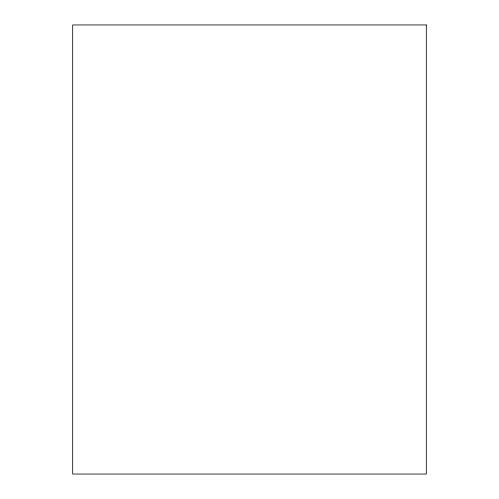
<?xml version="1.0" encoding="UTF-8"?>
<svg xmlns="http://www.w3.org/2000/svg" width="499" height="499" viewBox="0 0 499 499"><rect width="100%" height="100%" fill="white"/><g stroke="black" fill="none" stroke-linecap="round" stroke-linejoin="round"><path stroke-width="0.75" d="M426.308 24.95L72.692 24.95L72.692 474.05L426.308 474.05L426.308 24.95"/></g></svg>
